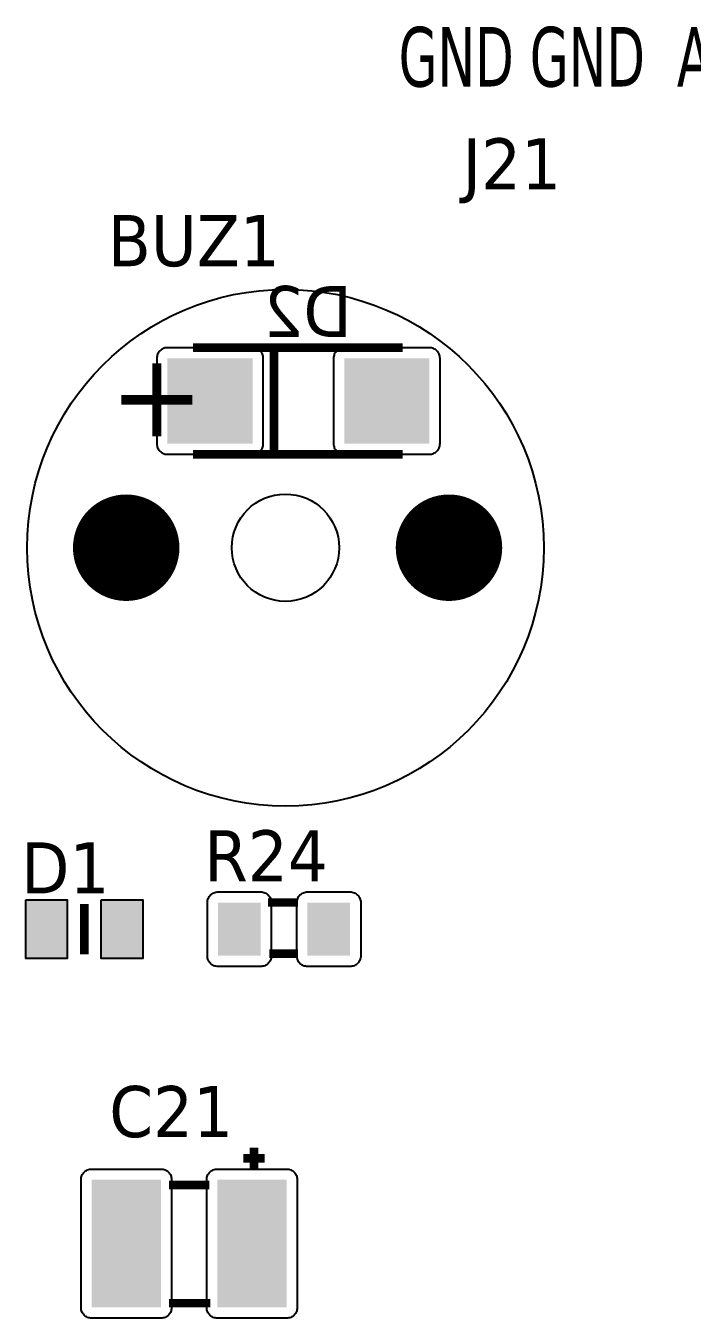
# Model space of a CAD drawing. Header units: millimetres. Extents: x 123.5 to 144.3, y 105.4 to 121.6.
# Drawn here: x 124.92 to 126.159, y 113.041 to 115.444 of the extents above; entities that cross this region are included whole.
import ezdxf

# ---------------------------------------------------------------- set-up
doc = ezdxf.new("R2010")
doc.units = ezdxf.units.MM
doc.layers.add('DESC', color=250, linetype='Continuous')
doc.styles.get("Standard").update_dxf_attribs({"font": 'tahoma.ttf'})

# ---------------------------------------------------------------- blocks, each defined once
blk = doc.blocks.new('RPAD')
blk.add_trace([(-0.5, -0.5), (-0.5, 0.5), (0.5, -0.5), (0.5, 0.5)])
blk = doc.blocks.new('EPAD')
at = {"const_width": 0.5}
blk.add_lwpolyline([(-0.25, 0, 1), (0.25, 0, 1)], format="xyb", close=True, dxfattribs=at)
blk = doc.blocks.new('CCRPBoard')
for points in [[(128.3865, 114.4621), (128.3065, 114.4621), (128.3054, 114.4621), (128.3044, 114.4619), (128.3035, 114.4617), (128.3025, 114.4613), (128.3017, 114.4609), (128.3008, 114.4604), (128.3001, 114.4599), (128.2994, 114.4592), (128.2987, 114.4585), (128.2982, 114.4578), (128.2977, 114.4569), (128.2972, 114.4561), (128.2969, 114.4551), (128.2967, 114.4542), (128.2965, 114.4532), (128.2965, 114.4521), (128.2965, 114.3721), (128.2965, 114.3711), (128.2967, 114.3701), (128.2969, 114.3691), (128.2972, 114.3682), (128.2977, 114.3673), (128.2982, 114.3665), (128.2987, 114.3657), (128.2994, 114.365), (128.3001, 114.3644), (128.3008, 114.3638), (128.3017, 114.3633), (128.3025, 114.3629), (128.3035, 114.3626), (128.3044, 114.3623), (128.3054, 114.3622), (128.3065, 114.3621), (128.3865, 114.3621), (128.3875, 114.3622), (128.3885, 114.3623), (128.3895, 114.3626), (128.3904, 114.3629), (128.3913, 114.3633), (128.3921, 114.3638), (128.3929, 114.3644), (128.3936, 114.365), (128.3942, 114.3657), (128.3948, 114.3665), (128.3953, 114.3673), (128.3957, 114.3682), (128.396, 114.3691), (128.3963, 114.3701), (128.3964, 114.3711), (128.3965, 114.3721), (128.3965, 114.4521), (128.3964, 114.4532), (128.3963, 114.4542), (128.396, 114.4551), (128.3957, 114.4561), (128.3953, 114.4569), (128.3948, 114.4578), (128.3942, 114.4585), (128.3936, 114.4592), (128.3929, 114.4599), (128.3921, 114.4604), (128.3913, 114.4609), (128.3904, 114.4613), (128.3895, 114.4617), (128.3885, 114.4619), (128.3875, 114.4621), (128.3865, 114.4621)], [(128.5525, 114.4621), (128.4725, 114.4621), (128.4714, 114.4621), (128.4704, 114.4619), (128.4695, 114.4617), (128.4685, 114.4613), (128.4677, 114.4609), (128.4668, 114.4604), (128.4661, 114.4599), (128.4654, 114.4592), (128.4647, 114.4585), (128.4642, 114.4578), (128.4637, 114.4569), (128.4632, 114.4561), (128.4629, 114.4551), (128.4627, 114.4542), (128.4625, 114.4532), (128.4625, 114.4521), (128.4625, 114.3721), (128.4625, 114.3711), (128.4627, 114.3701), (128.4629, 114.3691), (128.4632, 114.3682), (128.4637, 114.3673), (128.4642, 114.3665), (128.4647, 114.3657), (128.4654, 114.365), (128.4661, 114.3644), (128.4668, 114.3638), (128.4677, 114.3633), (128.4685, 114.3629), (128.4695, 114.3626), (128.4704, 114.3623), (128.4714, 114.3622), (128.4725, 114.3621), (128.5525, 114.3621), (128.5535, 114.3622), (128.5545, 114.3623), (128.5555, 114.3626), (128.5564, 114.3629), (128.5573, 114.3633), (128.5581, 114.3638), (128.5589, 114.3644), (128.5596, 114.365), (128.5602, 114.3657), (128.5608, 114.3665), (128.5613, 114.3673), (128.5617, 114.3682), (128.562, 114.3691), (128.5623, 114.3701), (128.5624, 114.3711), (128.5625, 114.3721), (128.5625, 114.4521), (128.5624, 114.4532), (128.5623, 114.4542), (128.562, 114.4551), (128.5617, 114.4561), (128.5613, 114.4569), (128.5608, 114.4578), (128.5602, 114.4585), (128.5596, 114.4592), (128.5589, 114.4599), (128.5581, 114.4604), (128.5573, 114.4609), (128.5564, 114.4613), (128.5555, 114.4617), (128.5545, 114.4619), (128.5535, 114.4621), (128.5525, 114.4621)], [(128.394, 113.8811), (128.354, 113.8811), (128.353, 113.8811), (128.352, 113.8813), (128.351, 113.8815), (128.3501, 113.8818), (128.3492, 113.8822), (128.3484, 113.8827), (128.3476, 113.8833), (128.3469, 113.8839), (128.3463, 113.8847), (128.3457, 113.8854), (128.3452, 113.8862), (128.3448, 113.8871), (128.3445, 113.888), (128.3442, 113.889), (128.3441, 113.89), (128.344, 113.8911), (128.344, 113.9411), (128.3441, 113.9421), (128.3442, 113.9431), (128.3445, 113.9441), (128.3448, 113.945), (128.3452, 113.9459), (128.3457, 113.9467), (128.3463, 113.9475), (128.3469, 113.9482), (128.3476, 113.9488), (128.3484, 113.9494), (128.3492, 113.9499), (128.3501, 113.9503), (128.351, 113.9506), (128.352, 113.9509), (128.353, 113.951), (128.354, 113.9511), (128.394, 113.9511), (128.3951, 113.951), (128.3961, 113.9509), (128.397, 113.9506), (128.398, 113.9503), (128.3988, 113.9499), (128.3997, 113.9494), (128.4004, 113.9488), (128.4011, 113.9482), (128.4018, 113.9475), (128.4023, 113.9467), (128.4028, 113.9459), (128.4033, 113.945), (128.4036, 113.9441), (128.4038, 113.9431), (128.404, 113.9421), (128.404, 113.9411), (128.404, 113.8911), (128.404, 113.89), (128.4038, 113.889), (128.4036, 113.888), (128.4033, 113.8871), (128.4028, 113.8862), (128.4023, 113.8854), (128.4018, 113.8847), (128.4011, 113.8839), (128.4004, 113.8833), (128.3997, 113.8827), (128.3988, 113.8822), (128.398, 113.8818), (128.397, 113.8815), (128.3961, 113.8813), (128.3951, 113.8811), (128.394, 113.8811)], [(128.478, 113.8811), (128.438, 113.8811), (128.437, 113.8811), (128.436, 113.8813), (128.435, 113.8815), (128.4341, 113.8818), (128.4332, 113.8822), (128.4324, 113.8827), (128.4316, 113.8833), (128.4309, 113.8839), (128.4303, 113.8847), (128.4297, 113.8854), (128.4292, 113.8862), (128.4288, 113.8871), (128.4285, 113.888), (128.4282, 113.889), (128.4281, 113.89), (128.428, 113.8911), (128.428, 113.9411), (128.4281, 113.9421), (128.4282, 113.9431), (128.4285, 113.9441), (128.4288, 113.945), (128.4292, 113.9459), (128.4297, 113.9467), (128.4303, 113.9475), (128.4309, 113.9482), (128.4316, 113.9488), (128.4324, 113.9494), (128.4332, 113.9499), (128.4341, 113.9503), (128.435, 113.9506), (128.436, 113.9509), (128.437, 113.951), (128.438, 113.9511), (128.478, 113.9511), (128.4791, 113.951), (128.4801, 113.9509), (128.481, 113.9506), (128.482, 113.9503), (128.4828, 113.9499), (128.4837, 113.9494), (128.4844, 113.9488), (128.4851, 113.9482), (128.4858, 113.9475), (128.4863, 113.9467), (128.4868, 113.9459), (128.4873, 113.945), (128.4876, 113.9441), (128.4878, 113.9431), (128.488, 113.9421), (128.488, 113.9411), (128.488, 113.8911), (128.488, 113.89), (128.4878, 113.889), (128.4876, 113.888), (128.4873, 113.8871), (128.4868, 113.8862), (128.4863, 113.8854), (128.4858, 113.8847), (128.4851, 113.8839), (128.4844, 113.8833), (128.4837, 113.8827), (128.4828, 113.8822), (128.482, 113.8818), (128.481, 113.8815), (128.4801, 113.8813), (128.4791, 113.8811), (128.478, 113.8811)], [(128.1734, 113.9436), (128.2124, 113.9436), (128.2124, 113.8886), (128.1734, 113.8886), (128.1734, 113.9436)], [(128.2443, 113.9436), (128.2833, 113.9436), (128.2833, 113.8886), (128.2443, 113.8886), (128.2443, 113.9436)], [(128.2353, 113.6908), (128.3003, 113.6908), (128.3014, 113.6907), (128.3024, 113.6906), (128.3034, 113.6903), (128.3043, 113.69), (128.3052, 113.6896), (128.306, 113.6891), (128.3067, 113.6885), (128.3075, 113.6879), (128.3081, 113.6872), (128.3087, 113.6864), (128.3092, 113.6856), (128.3096, 113.6847), (128.3099, 113.6838), (128.3101, 113.6828), (128.3103, 113.6818), (128.3103, 113.6808), (128.3103, 113.5608), (128.3103, 113.5597), (128.3101, 113.5587), (128.3099, 113.5578), (128.3096, 113.5568), (128.3092, 113.556), (128.3087, 113.5551), (128.3081, 113.5544), (128.3075, 113.5537), (128.3067, 113.553), (128.306, 113.5525), (128.3052, 113.552), (128.3043, 113.5515), (128.3034, 113.5512), (128.3024, 113.551), (128.3014, 113.5508), (128.3003, 113.5508), (128.2353, 113.5508), (128.2343, 113.5508), (128.2333, 113.551), (128.2323, 113.5512), (128.2314, 113.5515), (128.2305, 113.552), (128.2297, 113.5525), (128.2289, 113.553), (128.2282, 113.5537), (128.2276, 113.5544), (128.227, 113.5551), (128.2265, 113.556), (128.2261, 113.5568), (128.2258, 113.5578), (128.2255, 113.5587), (128.2254, 113.5597), (128.2253, 113.5608), (128.2253, 113.6808), (128.2254, 113.6818), (128.2255, 113.6828), (128.2258, 113.6838), (128.2261, 113.6847), (128.2265, 113.6856), (128.227, 113.6864), (128.2276, 113.6872), (128.2282, 113.6879), (128.2289, 113.6885), (128.2297, 113.6891), (128.2305, 113.6896), (128.2314, 113.69), (128.2323, 113.6903), (128.2333, 113.6906), (128.2343, 113.6907), (128.2353, 113.6908)], [(128.3533, 113.6908), (128.4183, 113.6908), (128.4194, 113.6907), (128.4204, 113.6906), (128.4214, 113.6903), (128.4223, 113.69), (128.4232, 113.6896), (128.424, 113.6891), (128.4247, 113.6885), (128.4255, 113.6879), (128.4261, 113.6872), (128.4267, 113.6864), (128.4272, 113.6856), (128.4276, 113.6847), (128.4279, 113.6838), (128.4281, 113.6828), (128.4283, 113.6818), (128.4283, 113.6808), (128.4283, 113.5608), (128.4283, 113.5597), (128.4281, 113.5587), (128.4279, 113.5578), (128.4276, 113.5568), (128.4272, 113.556), (128.4267, 113.5551), (128.4261, 113.5544), (128.4255, 113.5537), (128.4247, 113.553), (128.424, 113.5525), (128.4232, 113.552), (128.4223, 113.5515), (128.4214, 113.5512), (128.4204, 113.551), (128.4194, 113.5508), (128.4183, 113.5508), (128.3533, 113.5508), (128.3523, 113.5508), (128.3513, 113.551), (128.3503, 113.5512), (128.3494, 113.5515), (128.3485, 113.552), (128.3477, 113.5525), (128.3469, 113.553), (128.3462, 113.5537), (128.3456, 113.5544), (128.345, 113.5551), (128.3445, 113.556), (128.3441, 113.5568), (128.3438, 113.5578), (128.3435, 113.5587), (128.3434, 113.5597), (128.3433, 113.5608), (128.3433, 113.6808), (128.3434, 113.6818), (128.3435, 113.6828), (128.3438, 113.6838), (128.3441, 113.6847), (128.3445, 113.6856), (128.345, 113.6864), (128.3456, 113.6872), (128.3462, 113.6879), (128.3469, 113.6885), (128.3477, 113.6891), (128.3485, 113.6896), (128.3494, 113.69), (128.3503, 113.6903), (128.3513, 113.6906), (128.3523, 113.6907), (128.3533, 113.6908)]]:
    blk.add_lwpolyline(points, close=True)
for points, const_width in [([(128.5275, 114.4621), (128.3305, 114.4621)], 0.008), ([(128.5275, 114.4621), (128.3305, 114.4621)], 0.008), ([(128.5275, 114.4621), (128.3305, 114.4621)], 0.008), ([(128.4065, 114.4621), (128.4065, 114.3621)], 0.008), ([(128.4065, 114.4621), (128.4065, 114.3621)], 0.008), ([(128.4065, 114.4621), (128.4065, 114.3621)], 0.008), ([(128.3305, 114.3621), (128.5275, 114.3621)], 0.008), ([(128.3305, 114.3621), (128.5275, 114.3621)], 0.008), ([(128.3305, 114.3621), (128.5275, 114.3621)], 0.008), ([(128.2284, 113.9397), (128.2284, 113.8924)], 0.00787), ([(128.2284, 113.9397), (128.2284, 113.8924)], 0.00787), ([(128.2284, 113.9397), (128.2284, 113.8924)], 0.00787), ([(128.429, 113.9411), (128.401, 113.9411)], 0.008), ([(128.429, 113.9411), (128.401, 113.9411)], 0.008), ([(128.429, 113.9411), (128.401, 113.9411)], 0.008), ([(128.429, 113.8931), (128.402, 113.8931)], 0.008), ([(128.429, 113.8931), (128.402, 113.8931)], 0.008), ([(128.429, 113.8931), (128.402, 113.8931)], 0.008), ([(128.3778, 113.7008), (128.3978, 113.7008)], 0.008), ([(128.3778, 113.7008), (128.3978, 113.7008)], 0.008), ([(128.3778, 113.7008), (128.3978, 113.7008)], 0.008), ([(128.3878, 113.6908), (128.3878, 113.7108)], 0.008), ([(128.3878, 113.6908), (128.3878, 113.7108)], 0.008), ([(128.3878, 113.6908), (128.3878, 113.7108)], 0.008), ([(128.3078, 113.6758), (128.3458, 113.6758)], 0.008), ([(128.3078, 113.6758), (128.3458, 113.6758)], 0.008), ([(128.3078, 113.6758), (128.3458, 113.6758)], 0.008), ([(128.3078, 113.5648), (128.3468, 113.5648)], 0.008), ([(128.3078, 113.5648), (128.3468, 113.5648)], 0.008), ([(128.3078, 113.5648), (128.3468, 113.5648)], 0.008)]:
    blk.add_lwpolyline(points, dxfattribs=dict(const_width=const_width))
for radius in [0.2426, 0.2426, 0.2426, 0.0504, 0.0504, 0.0504]:
    blk.add_circle((128.4173, 114.2743), radius)
for name, p, xscale, yscale in [('RPAD', (128.3465, 114.4121), 0.08, 0.08), ('RPAD', (128.5125, 114.4121), 0.08, 0.08), ('EPAD', (128.2677, 114.2743), 0.1, 0.1), ('EPAD', (128.5709, 114.2743), 0.1, 0.1), ('RPAD', (128.1929, 113.9161), 0.039, 0.055), ('RPAD', (128.2638, 113.9161), 0.039, 0.055), ('RPAD', (128.2678, 113.6208), 0.065, 0.12), ('RPAD', (128.3858, 113.6208), 0.065, 0.12)]:
    blk.add_blockref(name, p, dxfattribs=dict(xscale=xscale, yscale=yscale))
at = {"xscale": 0.04, "yscale": 0.05, "rotation": 180}
for p in [(128.374, 113.9161), (128.458, 113.9161)]:
    blk.add_blockref('RPAD', p, dxfattribs=at)
for s, height, width, p in [('GND GND  AUX1 AUX2 TERM DOOR', 0.056, 0.714286, (128.5236, 114.7074)), ('GND GND  AUX1 AUX2 TERM DOOR', 0.056, 0.714286, (128.5236, 114.7074)), ('GND GND  AUX1 AUX2 TERM DOOR', 0.056, 0.714286, (128.5236, 114.7074)), ('J21', 0.048, 1.041667, (128.5837, 114.6108)), ('J21', 0.048, 1.041667, (128.5837, 114.6108)), ('J21', 0.048, 1.041667, (128.5837, 114.6108)), ('BUZ1', 0.048, 1.041667, (128.2504, 114.5387)), ('BUZ1', 0.048, 1.041667, (128.2504, 114.5387)), ('BUZ1', 0.048, 1.041667, (128.2504, 114.5387)), ('+', 0.08, 1.125, (128.252, 114.3788)), ('+', 0.08, 1.125, (128.252, 114.3788)), ('+', 0.08, 1.125, (128.252, 114.3788)), ('R24', 0.048, 1.041667, (128.341, 113.961)), ('R24', 0.048, 1.041667, (128.341, 113.961)), ('R24', 0.048, 1.041667, (128.341, 113.961)), ('D1', 0.048, 1.041667, (128.169, 113.9496)), ('D1', 0.048, 1.041667, (128.169, 113.9496)), ('D1', 0.048, 1.041667, (128.169, 113.9496)), ('C21', 0.048, 1.041667, (128.2518, 113.7208)), ('C21', 0.048, 1.041667, (128.2518, 113.7208)), ('C21', 0.048, 1.041667, (128.2518, 113.7208))]:
    blk.add_text(s, height=height, dxfattribs=dict(width=width)).set_placement(p)
at = {"text_generation_flag": 2, "width": 1.041667}
blk.add_text('D2', height=0.048, dxfattribs=at).set_placement((128.4795, 114.4721))
blk.add_text('D2', height=0.048, dxfattribs=at).set_placement((128.4795, 114.4721))
blk.add_text('D2', height=0.048, dxfattribs=at).set_placement((128.4795, 114.4721))

msp = doc.modelspace()

# ---------------------------------------------------------------- block references
at = {"layer": 'DESC', "xscale": 1.98, "yscale": 1.98, "zscale": 1.98}
msp.add_blockref('CCRPBoard', (-128.8632, -111.7893), dxfattribs=at)

doc.saveas('drawing.dxf')
